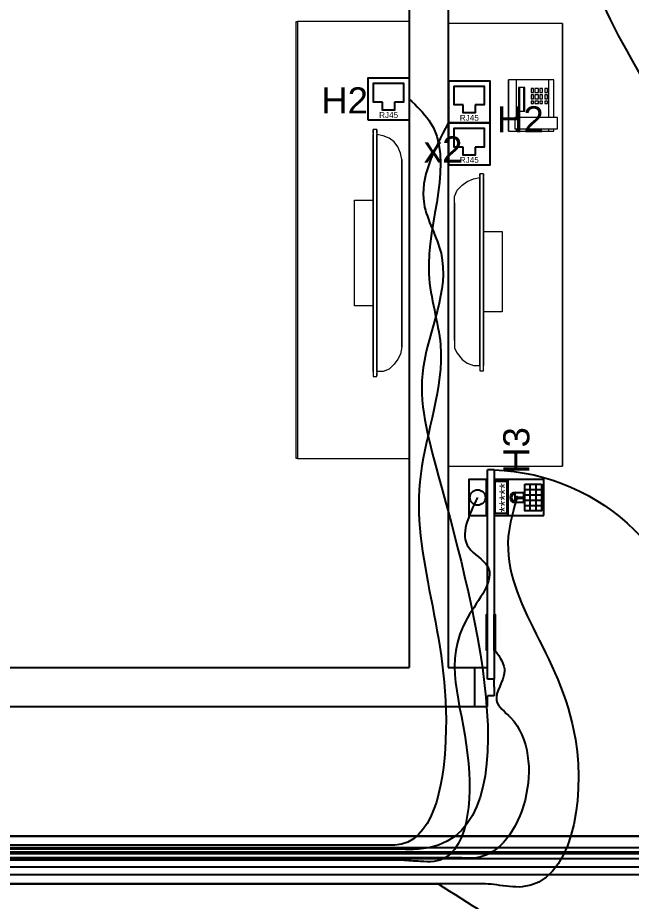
# Model space of a CAD drawing. Header units: metres. Extents: x 131 to 1703, y 190 to 2058.
# Drawn here: x 1501.858 to 1504.205, y 1999.447 to 2002.829 of the extents above; entities that cross this region are included whole.
import ezdxf

# ---------------------------------------------------------------- set-up
doc = ezdxf.new("R2010")
doc.units = ezdxf.units.M
for name, color, linetype in [('Cables Lecteur de badge et autres', 7, 'Continuous'), ('Cables RJ45', 7, 'Continuous'), ('Lecteur de Badge & autres', 7, 'Continuous'), ('Mobilier', 7, 'Continuous'), ('Murs', 7, 'Continuous'), ('Portes', 7, 'Continuous'), ('Prise RJ45', 7, 'Continuous')]:
    doc.layers.add(name, color=color, linetype=linetype)
doc.layers.add('Chemin de cable', color=7, linetype='Continuous', lineweight=30)
doc.styles.get("Standard").update_dxf_attribs({"font": 'arial.ttf'})

# ---------------------------------------------------------------- blocks, each defined once
blk = doc.blocks.new('Television 1')
at = {"layer": 'Mobilier', "lineweight": 9}
for points in [[(4.5444, 9.0129), (4.5427, 9.0129), (4.5427, 9.5995), (4.5444, 9.5995), (4.5444, 9.0129), (4.6944, 9.0129), (4.6944, 9.5995), (4.5444, 9.5995)], [(4.651, 9.4545), (4.646, 9.4545)], [(4.646, 9.4495), (4.646, 9.4512), (4.646, 9.4529), (4.646, 9.4545), (4.646, 9.4529), (4.646, 9.4512), (4.646, 9.4495), (4.646, 9.1279), (4.646, 9.1262), (4.646, 9.1245), (4.646, 9.1229), (4.651, 9.1229), (4.651, 9.1245), (4.651, 9.1262), (4.651, 9.1279), (4.651, 9.1262), (4.651, 9.1245)], [(4.646, 9.1295), (4.646, 9.4479)], [(4.646, 9.4479), (4.646, 9.4479)], [(4.651, 9.4495), (4.651, 9.4512), (4.651, 9.4529), (4.651, 9.4545), (4.651, 9.4529), (4.651, 9.4512), (4.651, 9.4495), (4.651, 9.1279)], [(4.6844, 9.4145), (4.6827, 9.4229), (4.6794, 9.4312), (4.6744, 9.4379), (4.6677, 9.4429), (4.6594, 9.4462), (4.651, 9.4479)], [(4.646, 9.1479), (4.646, 9.4295)], [(4.646, 9.2179), (4.621, 9.2179), (4.621, 9.3595), (4.646, 9.3595)], [(4.6844, 9.1629), (4.6827, 9.1529), (4.6794, 9.1462), (4.6744, 9.1395), (4.6677, 9.1329), (4.6594, 9.1295), (4.651, 9.1295)], [(4.646, 9.1295), (4.646, 9.1295)], [(4.646, 9.1279), (4.646, 9.1262), (4.646, 9.1245)]]:
    blk.add_lwpolyline(points, dxfattribs=at)
for points in [[(4.651, 9.4479), (4.651, 9.1295)], [(4.6844, 9.4145), (4.6844, 9.1629)]]:
    blk.add_lwpolyline(points, close=True, dxfattribs=at)
blk = doc.blocks.new('Television + telephone')
at = {"layer": 'Mobilier', "lineweight": 9}
for points in [[(1479.4016, 2007.8629), (1479.4016, 2007.8613), (1479.4016, 2007.2763), (1479.4016, 2007.2746), (1479.4016, 2007.8629), (1479.2499, 2007.8629), (1479.2499, 2007.2746), (1479.4016, 2007.2746)], [(1479.3299, 2007.7196), (1479.3299, 2007.7879)], [(1479.3399, 2007.7879), (1479.3399, 2007.7379)], [(1479.3832, 2007.7879), (1479.3832, 2007.7379)], [(1479.3449, 2007.7463), (1479.3449, 2007.7779)], [(1479.3499, 2007.7779), (1479.3499, 2007.7463)], [(1479.3899, 2007.7379), (1479.3382, 2007.7379), (1479.3382, 2007.7229), (1479.3899, 2007.7229)], [(1479.3399, 2007.7229), (1479.3399, 2007.7196)], [(1479.3832, 2007.7229), (1479.3832, 2007.7196)], [(1479.2966, 2007.663), (1479.2916, 2007.663)], [(1479.2582, 2007.6246), (1479.2582, 2007.633), (1479.2616, 2007.6413), (1479.2682, 2007.648), (1479.2749, 2007.653), (1479.2832, 2007.6563), (1479.2916, 2007.658)], [(1479.2916, 2007.6596), (1479.2916, 2007.4063), (1479.2916, 2007.4046), (1479.2916, 2007.403), (1479.2916, 2007.4013), (1479.2966, 2007.4013), (1479.2966, 2007.403), (1479.2966, 2007.4046), (1479.2966, 2007.4063), (1479.2966, 2007.6596)], [(1479.2966, 2007.658), (1479.2966, 2007.408)], [(1479.2966, 2007.658), (1479.2966, 2007.658)], [(1479.2966, 2007.6396), (1479.2966, 2007.4263)], [(1479.2966, 2007.5863), (1479.3216, 2007.5863), (1479.3216, 2007.4796), (1479.2966, 2007.4796)], [(1479.2582, 2007.4413), (1479.2582, 2007.4313), (1479.2616, 2007.4246), (1479.2682, 2007.4163), (1479.2749, 2007.4113), (1479.2832, 2007.408), (1479.2916, 2007.408)], [(1479.2916, 2007.4063), (1479.2916, 2007.4046), (1479.2916, 2007.403)], [(1479.2966, 2007.408), (1479.2966, 2007.408)], [(1479.2966, 2007.403), (1479.2966, 2007.4046), (1479.2966, 2007.4063)]]:
    blk.add_lwpolyline(points, dxfattribs=at)
for points in [[(1479.3899, 2007.7379), (1479.3899, 2007.7879), (1479.3299, 2007.7879), (1479.3299, 2007.7196), (1479.3899, 2007.7196), (1479.3899, 2007.7229), (1479.3949, 2007.7229), (1479.3949, 2007.7379)], [(1479.3516, 2007.7463), (1479.3516, 2007.7779), (1479.3432, 2007.7779), (1479.3432, 2007.7463)], [(1479.3599, 2007.7763), (1479.3599, 2007.7713), (1479.3632, 2007.7713), (1479.3632, 2007.7763)], [(1479.3599, 2007.7679), (1479.3599, 2007.7629), (1479.3632, 2007.7629), (1479.3632, 2007.7679)], [(1479.3649, 2007.7763), (1479.3649, 2007.7713), (1479.3699, 2007.7713), (1479.3699, 2007.7763)], [(1479.3649, 2007.7679), (1479.3649, 2007.7629), (1479.3699, 2007.7629), (1479.3699, 2007.7679)], [(1479.3716, 2007.7763), (1479.3716, 2007.7713), (1479.3749, 2007.7713), (1479.3749, 2007.7763)], [(1479.3716, 2007.7679), (1479.3716, 2007.7629), (1479.3749, 2007.7629), (1479.3749, 2007.7679)], [(1479.3782, 2007.7763), (1479.3782, 2007.7713), (1479.3816, 2007.7713), (1479.3816, 2007.7763)], [(1479.3782, 2007.7679), (1479.3782, 2007.7629), (1479.3816, 2007.7629), (1479.3816, 2007.7679)], [(1479.3599, 2007.7596), (1479.3599, 2007.7563), (1479.3632, 2007.7563), (1479.3632, 2007.7596)], [(1479.3649, 2007.7596), (1479.3649, 2007.7563), (1479.3699, 2007.7563), (1479.3699, 2007.7596)], [(1479.3716, 2007.7596), (1479.3716, 2007.7563), (1479.3749, 2007.7563), (1479.3749, 2007.7596)], [(1479.3782, 2007.7596), (1479.3782, 2007.7563), (1479.3816, 2007.7563), (1479.3816, 2007.7596)], [(1479.2916, 2007.6596), (1479.2916, 2007.6613), (1479.2916, 2007.663), (1479.2916, 2007.6613)], [(1479.2966, 2007.6596), (1479.2966, 2007.6613), (1479.2966, 2007.663), (1479.2966, 2007.6613)], [(1479.2916, 2007.408), (1479.2916, 2007.658)], [(1479.2582, 2007.4413), (1479.2582, 2007.6246)]]:
    blk.add_lwpolyline(points, close=True, dxfattribs=at)
blk = doc.blocks.new('Cadre de porte')
at = {"layer": 'Portes'}
for p, q in [((1475.4108, 2002.3926), (1475.4608, 2002.3926)), ((1475.4108, 2002.3926), (1475.4108, 2002.2426)), ((1475.4608, 2002.3476), (1475.4608, 2002.3926)), ((1475.4858, 2002.3476), (1475.4608, 2002.3476)), ((1475.4858, 2002.3176), (1475.4858, 2002.3476)), ((1475.4858, 2002.3176), (1475.4858, 2002.2835)), ((1475.4608, 2002.2426), (1475.4608, 2002.2835)), ((1475.4608, 2002.2426), (1475.4608, 2002.2835)), ((1475.4858, 2002.2835), (1475.4608, 2002.2835)), ((1475.4108, 2002.2426), (1475.4608, 2002.2426))]:
    blk.add_line(p, q, dxfattribs=at)
blk = doc.blocks.new('Battant de porte')
at = {"layer": 'Portes'}
for p, q in [((1476.0711, 2003.4622), (1476.0962, 2003.4622)), ((1476.0711, 2003.4615), (1476.0711, 2003.4622)), ((1476.0711, 2003.4615), (1476.0711, 2002.6615)), ((1476.0962, 2003.4615), (1476.0962, 2003.4622)), ((1476.0962, 2002.6615), (1476.0962, 2003.4615)), ((1476.0711, 2002.6615), (1476.0962, 2002.6615))]:
    blk.add_line(p, q, dxfattribs=at)
blk.add_arc((1476.0962, 2002.6615), 0.801, 91.7926, 177.0715, dxfattribs=at)
blk = doc.blocks.new('PORT RJ45')
at = {"layer": 'Prise RJ45', "color": 30}
blk.add_line((130665.1, 190438.98), (130665.1, 190438.98), dxfattribs=at)
blk.add_lwpolyline([(130665.1, 190435.27), (130670.1, 190435.27), (130670.1, 190440.27), (130665.1, 190440.27)], close=True, dxfattribs=at)
for points in [[(130666.89, 190437.4), (130665.79, 190437.4), (130665.79, 190439.66), (130669.39, 190439.66), (130669.39, 190437.4), (130668.3, 190437.4)], [(130668.3, 190437.4), (130668.3, 190436.44), (130666.89, 190436.44), (130666.89, 190437.4)]]:
    blk.add_lwpolyline(points, dxfattribs=at)
blk.add_text('RJ45', height=0.7, dxfattribs=at).set_placement((130666.47, 190435.5))
blk = doc.blocks.new("CONTROLEUR D'ACCES")
at = {"layer": 'Lecteur de Badge & autres', "color": 1}
for p, q in [((130676.45, 190441.68), (130680.16, 190441.68)), ((130677.19, 190442.44), (130677.19, 190440.13)), ((130677.93, 190442.44), (130677.93, 190440.13)), ((130678.68, 190442.44), (130678.68, 190440.13)), ((130679.42, 190442.44), (130679.42, 190440.13)), ((130680.16, 190442.44), (130680.16, 190440.13)), ((130676.45, 190440.87), (130680.16, 190440.87))]:
    blk.add_line(p, q, dxfattribs=at)
for points in [[(130675.8, 190444.8), (130680.79, 190444.8), (130680.79, 190446.72), (130675.8, 190446.72)], [(130676.08, 190446.57), (130680.59, 190446.57), (130680.59, 190444.93), (130676.08, 190444.93)], [(130675.8, 190439.8), (130680.8, 190439.8), (130680.8, 190444.8), (130675.8, 190444.8)]]:
    blk.add_lwpolyline(points, close=True, dxfattribs=at)
for points in [[(130679.01, 190443.79), (130679.01, 190442.62), (130677.6, 190442.62), (130677.6, 190443.79)], [(130677.79, 190443.79), (130678.82, 190443.79)], [(130678.36, 190443.4), (130678.36, 190442.82), (130678.14, 190442.82), (130678.14, 190443.4)], [(130680.16, 190440.13), (130676.45, 190440.13), (130676.45, 190442.44), (130680.16, 190442.44)]]:
    blk.add_lwpolyline(points, dxfattribs=at)
for centre, radius, start, end in [((130678.3, 190443.79), 0.703, 0, 180), ((130678.3, 190443.79), 0.517, 0, 180), ((130678.25, 190443.52), 0.163, 312.9342, 227.0189)]:
    blk.add_arc(centre, radius, start, end, dxfattribs=at)
blk.add_text('*****', height=1.5, dxfattribs=at).set_placement((130676.22, 190444.48))
blk = doc.blocks.new('Bouton de porte de sortie')
at = {"layer": 'Lecteur de Badge & autres'}
h = blk.add_hatch(dxfattribs=at)
h.set_pattern_fill('ANGLE', color=1)
h.set_pattern_definition([(0, (0, 0), (0, 6.985), [5.08, -1.905]), (90, (0, 0), (-6.985, 4e-16), [5.08, -1.905])])
h.paths.add_polyline_path([(1479.9339, 1987.402, 1), (1479.9929, 1987.402, 1)])
at = {"layer": 'Lecteur de Badge & autres', "color": 1}
blk.add_lwpolyline([(1479.8947, 1987.3683), (1480.032, 1987.3683), (1480.032, 1987.4357), (1479.8947, 1987.4357)], close=True, dxfattribs=at)
blk.add_circle((1479.9634, 1987.402), 0.0295, dxfattribs=at)

msp = doc.modelspace()

# ---------------------------------------------------------------- linework, layer by layer
at = {"layer": 'Cables Lecteur de badge et autres', "color": 1}
for p, q in [((1507.4102, 1999.6282), (1484.2424, 1999.6282)), ((1503.5478, 1999.6136), (1484.0969, 1999.6136)), ((1503.327, 1999.604), (1484.1134, 1999.604)), ((1507.7787, 1999.6103), (1484.1978, 1999.6103)), ((1503.6473, 1999.5144), (1484.2033, 1999.5144))]:
    msp.add_line(p, q, dxfattribs=at)
for points in [[(1503.6171, 2000.9926), (1503.5832, 2000.8012), (1503.655, 2000.7293), (1503.5788, 2000.5326), (1503.5788, 2000.0069), (1503.4498, 1999.5996), (1503.3983, 1999.5996), (1503.327, 1999.604)], [(1503.7675, 2000.9919), (1503.7372, 2000.8677), (1503.9913, 2000.0662), (1503.7872, 1999.5023), (1503.6902, 1999.5096), (1503.6473, 1999.5144)], [(1503.6841, 2000.4076), (1503.7198, 2000.3263), (1503.6893, 2000.2153), (1503.7439, 2000.1496), (1503.613, 1999.6136), (1503.5478, 1999.6136)]]:
    msp.add_spline(points, degree=3, dxfattribs=at)
at = {"layer": 'Cables RJ45', "color": 30}
for p, q in [((1503.2741, 1999.6618), (1485.7621, 1999.6618)), ((1503.3094, 1999.6468), (1485.3094, 1999.6468)), ((1504.6471, 1999.6355), (1485.7597, 1999.6355)), ((1505.4484, 1999.6517), (1485.7653, 1999.6517)), ((1508.4981, 1999.5779), (1485.7597, 1999.5779)), ((1508.4707, 1999.549), (1485.752, 1999.549)), ((1503.4677, 1999.5122), (1483.9624, 1999.5122))]:
    msp.add_line(p, q, dxfattribs=at)
for points in [[(1505.3875, 2004.3426), (1504.9076, 2004.4226), (1504.0196, 2003.1401), (1504.4363, 2002.1645), (1504.4363, 2000.9048), (1504.9347, 1999.8815), (1504.7428, 1999.6355), (1504.6471, 1999.6355)], [(1503.3557, 2002.5179), (1503.4306, 2002.4368), (1503.4306, 2001.8481), (1503.4748, 2001.5766), (1503.3995, 2001.0837), (1503.4947, 2000.0642), (1503.3004, 1999.6618), (1503.2741, 1999.6618)], [(1503.505, 2002.4257), (1503.4121, 2002.1162), (1503.477, 2001.9274), (1503.4088, 2001.4908), (1503.468, 2001.0735), (1503.3907, 1999.6468), (1503.3094, 1999.6468)], [(1503.2089, 1995.883), (1503.0893, 1996.106), (1503.3904, 1996.3704), (1503.437, 1997.3436), (1504.013, 1999.0498), (1503.4677, 1999.5122)]]:
    msp.add_spline(points, degree=3, dxfattribs=at)
at = {"layer": 'Chemin de cable', "color": 5}
msp.add_line((1506.32, 1999.6965), (1485.1057, 1999.6965), dxfattribs=at)
at = {"layer": 'Lecteur de Badge & autres', "color": 1}
for points in [[(1503.651, 2000.4076), (1503.651, 2000.5449), (1503.6542, 2000.5449), (1503.6542, 2000.4076)], [(1503.6809, 2000.4076), (1503.6809, 2000.5449), (1503.6841, 2000.5449), (1503.6841, 2000.4076)]]:
    msp.add_lwpolyline(points, close=True, dxfattribs=at)
at = {"layer": 'Murs'}
for p, q in [((1503.355, 2003.3426), (1503.355, 2000.3426)), ((1503.505, 2003.3426), (1503.505, 2000.3426)), ((1501.2078, 2000.3426), (1503.355, 2000.3426)), ((1503.505, 2000.3426), (1503.605, 2000.3426)), ((1503.505, 2000.3426), (1503.605, 2000.3426)), ((1503.605, 2000.3426), (1503.605, 2000.1926)), ((1501.2078, 2000.1926), (1503.605, 2000.1926))]:
    msp.add_line(p, q, dxfattribs=at)

# ---------------------------------------------------------------- block references
for name, p, xscale, yscale, zscale in [('Television 1', (1489.9724, 1975.4483), 2.85078579961804, 2.85078579961804, 2.85078579961804), ('Television + telephone', (-2755.7075, -3778.4437), 2.879305580906146, 2.879305580906146, 2.879305580906146), ('PORT RJ45', (-2662.4098, -4068.6423), 0.03188002179658256, 0.03188002179658256, 0.03188002179658256), ('PORT RJ45', (-2662.101, -4068.6531), 0.03188002179658256, 0.03188002179658256, 0.03188002179658256), ('PORT RJ45', (-2662.101, -4068.8142), 0.03188002179658256, 0.03188002179658256, 0.03188002179658256)]:
    msp.add_blockref(name, p, dxfattribs=dict(xscale=xscale, yscale=yscale, zscale=zscale))
at = {"layer": 'Lecteur de Badge & autres', "color": 1, "rotation": 90}
msp.add_blockref('Bouton de porte de sortie', (3491.0191, 521.0292), dxfattribs=at)
at = {"layer": 'Lecteur de Badge & autres', "lineweight": -3, "xscale": 0.02748708318925799, "yscale": 0.02748708318925799, "zscale": 0.02748708318925799, "rotation": 90}
msp.add_blockref("CONTROLEUR D'ACCES", (6738.5049, -1590.9726), dxfattribs=at)
at = {"layer": 'Portes', "xscale": -1}
msp.add_blockref('Battant de porte', (2979.7512, -2.3639), dxfattribs=at)
at = {"layer": 'Portes'}
msp.add_blockref('Cadre de porte', (28.1943, -2.05), dxfattribs=at)

# ---------------------------------------------------------------- texts
at = {"layer": 'Cables RJ45', "color": 30}
msp.add_text('x2', height=0.1, dxfattribs=at).set_placement((1503.4116, 2002.2749))
at = {"layer": 'Lecteur de Badge & autres', "color": 1}
msp.add_text('H3', height=0.1, rotation=90, dxfattribs=at).set_placement((1503.815, 2001.0834))
at = {"layer": 'Prise RJ45', "color": 30}
for p in [(1503.0189, 2002.4627), (1503.6915, 2002.39)]:
    msp.add_text('H2', height=0.1, dxfattribs=at).set_placement(p)

doc.saveas('drawing.dxf')
